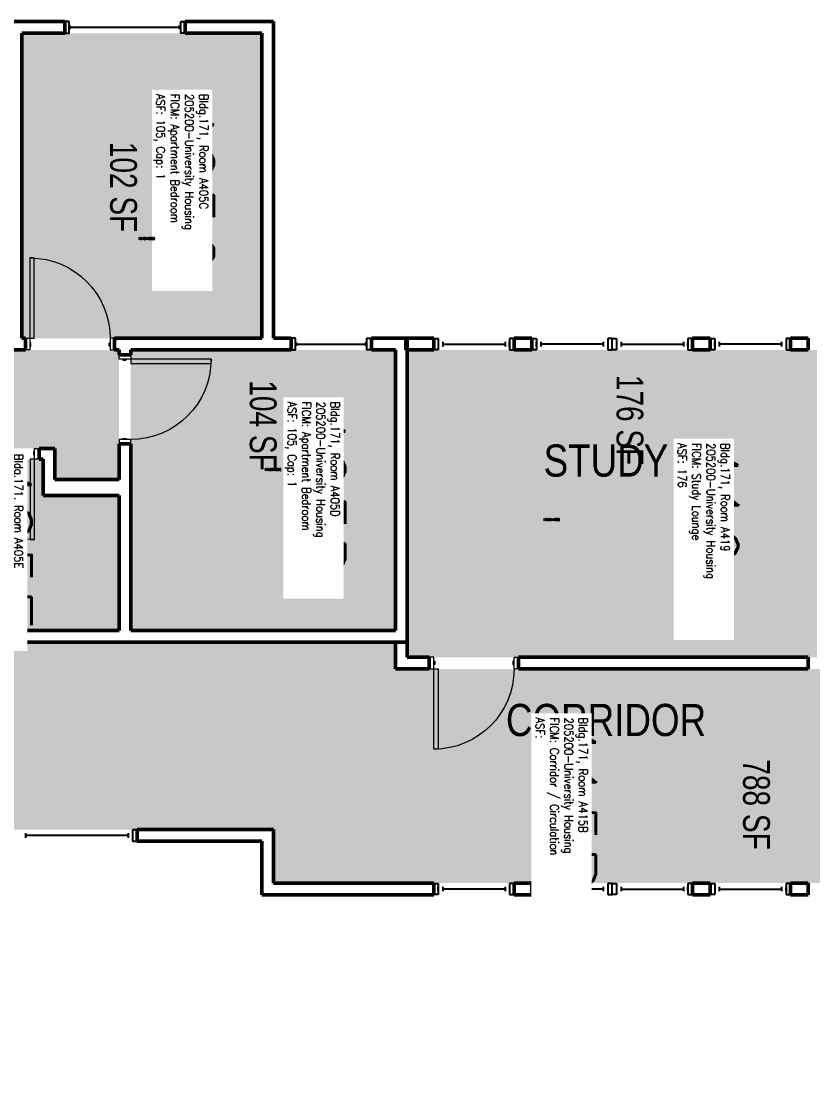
# Model space of a CAD drawing. Header units: inches. Extents: x 88 to 3257, y -489 to 2081.
# Drawn here: x 742.2 to 1096.9, y 965.5 to 1446.5 of the extents above; entities that cross this region are included whole.
import ezdxf
from ezdxf.enums import TextEntityAlignment as Align

# ---------------------------------------------------------------- set-up
doc = ezdxf.new("R2010")
doc.units = ezdxf.units.IN
doc.header["$LTSCALE"] = 48
doc.header["$MEASUREMENT"] = 0
for name, color, linetype in [('A-Area-Iden', 1, 'Continuous'), ('A-DOOR', 2, 'Continuous'), ('A-GLAZ', 1, 'Continuous'), ('A-IDEN-RNUM', 7, 'Continuous'), ('A-IDEN-SNUM', 4, 'Continuous'), ('A-IDEN-VNUM', 4, 'Continuous'), ('A-WALL', 5, 'Continuous'), ('AREA-TEXT', 3, 'Continuous'), ('Rooms-Category-Color', 7, 'Continuous'), ('Rooms-College-Color', 7, 'Continuous'), ('Rooms-Department-Color', 7, 'Continuous'), ('Rooms-Division-Color', 7, 'Continuous'), ('Rooms-Information', 7, 'Continuous')]:
    doc.layers.add(name, color=color, linetype=linetype)
doc.styles.add('AREA', font='arial.ttf', dxfattribs={"width": 0.75, "height": 12})
doc.styles.add('ROOMSNUMBER', font='txt.shx', dxfattribs={"height": 0.03})
doc.styles.add('ROOMVNUMBER', font='simplex.shx', dxfattribs={"width": 0.85})
doc.styles.get("Standard").update_dxf_attribs({"font": 'ARIALN.TTF'})

msp = doc.modelspace()

# ---------------------------------------------------------------- hatches: boundary and pattern name
at = {"layer": 'Rooms-Category-Color', "true_color": 0x728ef3}
for points in [[(742.38, 1441.24), (742.38, 1304.49), (850, 1304.49), (850, 1441.24)], [(375.5, 1303.62), (459.64, 1303.62), (459.64, 1198.49), (520.77, 1198.49), (520.77, 1207.44), (526.02, 1207.44), (526.02, 1198.49), (547.22, 1198.49), (547.22, 1247.87), (526.02, 1247.87), (526.02, 1241.44), (520.77, 1241.44), (520.77, 1255.12), (552.47, 1255.12), (552.47, 1241.24), (581.22, 1241.24), (581.22, 1255.12), (757.25, 1255.12), (757.25, 1241.24), (786, 1241.24), (786, 1299.24), (511, 1299.24), (511, 1420.24), (375.5, 1420.24)], [(791.25, 1299.24), (791.25, 1173.49), (910, 1173.49), (910, 1299.24)], [(915.25, 1299.24), (1098.95, 1299.24), (1098.95, 1161.5), (915.25, 1161.5)], [(672.86, 1250.24), (672.86, 1173.49), (786, 1173.49), (786, 1233.99), (752, 1233.99), (752, 1250.24)]]:
    msp.add_hatch(color=171, dxfattribs=at).paths.add_polyline_path(points)
at = {"layer": 'Rooms-Category-Color', "true_color": 0xadadad}
msp.add_hatch(color=253, dxfattribs=at).paths.add_polyline_path([(547.22, 1084.25), (609.5, 1084.25), (609.5, 965.5), (687.5, 965.5), (687.5, 1084.25), (855.25, 1084.25), (855.25, 1060.25), (1158.95, 1060.25), (1158.95, 1084.25), (1578.7, 1084.25), (1703.95, 1084.25), (1703.95, 1168.24), (1549.3, 1168.24), (1549.3, 1193.24), (1466.98, 1193.24), (1466.98, 1168.24), (1104.2, 1168.24), (1104.2, 1156.25), (910, 1156.25), (910, 1168.24), (547.22, 1168.24), (547.22, 1084.25)])
at = {"layer": 'Rooms-College-Color', "true_color": 0xadadad}
for points in [[(742.38, 1441.24), (742.38, 1304.49), (850, 1304.49), (850, 1441.24)], [(375.5, 1303.62), (459.64, 1303.62), (459.64, 1198.49), (520.77, 1198.49), (520.77, 1207.44), (526.02, 1207.44), (526.02, 1198.49), (547.22, 1198.49), (547.22, 1247.87), (526.02, 1247.87), (526.02, 1241.44), (520.77, 1241.44), (520.77, 1255.12), (552.47, 1255.12), (552.47, 1241.24), (581.22, 1241.24), (581.22, 1255.12), (757.25, 1255.12), (757.25, 1241.24), (786, 1241.24), (786, 1299.24), (511, 1299.24), (511, 1420.24), (375.5, 1420.24)], [(791.25, 1299.24), (791.25, 1173.49), (910, 1173.49), (910, 1299.24)], [(915.25, 1299.24), (1098.95, 1299.24), (1098.95, 1161.5), (915.25, 1161.5)], [(672.86, 1250.24), (672.86, 1173.49), (786, 1173.49), (786, 1233.99), (752, 1233.99), (752, 1250.24)], [(547.22, 1084.25), (609.5, 1084.25), (609.5, 965.5), (687.5, 965.5), (687.5, 1084.25), (855.25, 1084.25), (855.25, 1060.25), (1158.95, 1060.25), (1158.95, 1084.25), (1578.7, 1084.25), (1703.95, 1084.25), (1703.95, 1168.24), (1549.3, 1168.24), (1549.3, 1193.24), (1466.98, 1193.24), (1466.98, 1168.24), (1104.2, 1168.24), (1104.2, 1156.25), (910, 1156.25), (910, 1168.24), (547.22, 1168.24), (547.22, 1084.25)]]:
    msp.add_hatch(color=253, dxfattribs=at).paths.add_polyline_path(points)
at = {"layer": 'Rooms-Department-Color', "true_color": 0x604aed}
for points in [[(742.38, 1441.24), (742.38, 1304.49), (850, 1304.49), (850, 1441.24)], [(375.5, 1303.62), (459.64, 1303.62), (459.64, 1198.49), (520.77, 1198.49), (520.77, 1207.44), (526.02, 1207.44), (526.02, 1198.49), (547.22, 1198.49), (547.22, 1247.87), (526.02, 1247.87), (526.02, 1241.44), (520.77, 1241.44), (520.77, 1255.12), (552.47, 1255.12), (552.47, 1241.24), (581.22, 1241.24), (581.22, 1255.12), (757.25, 1255.12), (757.25, 1241.24), (786, 1241.24), (786, 1299.24), (511, 1299.24), (511, 1420.24), (375.5, 1420.24)], [(791.25, 1299.24), (791.25, 1173.49), (910, 1173.49), (910, 1299.24)], [(915.25, 1299.24), (1098.95, 1299.24), (1098.95, 1161.5), (915.25, 1161.5)], [(672.86, 1250.24), (672.86, 1173.49), (786, 1173.49), (786, 1233.99), (752, 1233.99), (752, 1250.24)]]:
    msp.add_hatch(color=173, dxfattribs=at).paths.add_polyline_path(points)
at = {"layer": 'Rooms-Department-Color', "true_color": 0xacacac}
msp.add_hatch(color=253, dxfattribs=at).paths.add_polyline_path([(547.22, 1084.25), (609.5, 1084.25), (609.5, 965.5), (687.5, 965.5), (687.5, 1084.25), (855.25, 1084.25), (855.25, 1060.25), (1158.95, 1060.25), (1158.95, 1084.25), (1578.7, 1084.25), (1703.95, 1084.25), (1703.95, 1168.24), (1549.3, 1168.24), (1549.3, 1193.24), (1466.98, 1193.24), (1466.98, 1168.24), (1104.2, 1168.24), (1104.2, 1156.25), (910, 1156.25), (910, 1168.24), (547.22, 1168.24), (547.22, 1084.25)])
at = {"layer": 'Rooms-Division-Color', "true_color": 0x604aed}
for points in [[(742.38, 1441.24), (742.38, 1304.49), (850, 1304.49), (850, 1441.24)], [(375.5, 1303.62), (459.64, 1303.62), (459.64, 1198.49), (520.77, 1198.49), (520.77, 1207.44), (526.02, 1207.44), (526.02, 1198.49), (547.22, 1198.49), (547.22, 1247.87), (526.02, 1247.87), (526.02, 1241.44), (520.77, 1241.44), (520.77, 1255.12), (552.47, 1255.12), (552.47, 1241.24), (581.22, 1241.24), (581.22, 1255.12), (757.25, 1255.12), (757.25, 1241.24), (786, 1241.24), (786, 1299.24), (511, 1299.24), (511, 1420.24), (375.5, 1420.24)], [(791.25, 1299.24), (791.25, 1173.49), (910, 1173.49), (910, 1299.24)], [(915.25, 1299.24), (1098.95, 1299.24), (1098.95, 1161.5), (915.25, 1161.5)], [(672.86, 1250.24), (672.86, 1173.49), (786, 1173.49), (786, 1233.99), (752, 1233.99), (752, 1250.24)]]:
    msp.add_hatch(color=173, dxfattribs=at).paths.add_polyline_path(points)
at = {"layer": 'Rooms-Division-Color', "true_color": 0xadadad}
msp.add_hatch(color=253, dxfattribs=at).paths.add_polyline_path([(547.22, 1084.25), (609.5, 1084.25), (609.5, 965.5), (687.5, 965.5), (687.5, 1084.25), (855.25, 1084.25), (855.25, 1060.25), (1158.95, 1060.25), (1158.95, 1084.25), (1578.7, 1084.25), (1703.95, 1084.25), (1703.95, 1168.24), (1549.3, 1168.24), (1549.3, 1193.24), (1466.98, 1193.24), (1466.98, 1168.24), (1104.2, 1168.24), (1104.2, 1156.25), (910, 1156.25), (910, 1168.24), (547.22, 1168.24), (547.22, 1084.25)])

# ---------------------------------------------------------------- linework, layer by layer
at = {"layer": 'A-DOOR', "linetype": 'Continuous', "lineweight": 18}
for p, q in [((927.1, 1161.5), (925.1, 1161.5)), ((925.1, 1161.5), (925.1, 1156.25)), ((927.1, 1161.5), (925.1, 1161.5)), ((925.1, 1161.5), (925.1, 1156.25)), ((927.1, 1156.25), (927.1, 1161.5)), ((927.1, 1156.25), (927.1, 1161.5)), ((927.1, 1159.75), (927.6, 1159.75)), ((927.1, 1158.25), (927.1, 1159.75)), ((927.1, 1159.75), (927.6, 1159.75)), ((927.1, 1158.25), (927.1, 1159.75)), ((927.6, 1159.75), (927.6, 1158.25)), ((927.6, 1159.75), (927.6, 1158.25)), ((963.1, 1159.75), (962.6, 1159.75)), ((962.6, 1159.75), (962.6, 1158.25)), ((963.1, 1159.75), (962.6, 1159.75)), ((962.6, 1159.75), (962.6, 1158.25)), ((963.1, 1161.5), (965.1, 1161.5)), ((963.1, 1156.25), (963.1, 1161.5)), ((963.1, 1161.5), (965.1, 1161.5)), ((963.1, 1156.25), (963.1, 1161.5)), ((963.1, 1158.25), (963.1, 1159.75)), ((963.1, 1158.25), (963.1, 1159.75)), ((965.1, 1161.5), (965.1, 1156.25)), ((965.1, 1161.5), (965.1, 1156.25)), ((925.1, 1156.25), (927.1, 1156.25)), ((925.1, 1156.25), (927.1, 1156.25)), ((927.6, 1158.25), (927.1, 1158.25)), ((927.6, 1158.25), (927.1, 1158.25)), ((927.1, 1156.25), (929.1, 1156.25)), ((927.1, 1120.25), (927.1, 1156.25)), ((927.1, 1156.25), (929.1, 1156.25)), ((927.1, 1120.25), (927.1, 1156.25)), ((929.1, 1156.25), (929.1, 1120.25)), ((929.1, 1156.25), (929.1, 1120.25)), ((962.6, 1158.25), (963.1, 1158.25)), ((962.6, 1158.25), (963.1, 1158.25)), ((965.1, 1156.25), (963.1, 1156.25)), ((965.1, 1156.25), (963.1, 1156.25)), ((929.1, 1120.25), (927.1, 1120.25)), ((929.1, 1120.25), (927.1, 1120.25))]:
    msp.add_line(p, q, dxfattribs=at)
for points in [[(746, 1304.49), (748, 1304.49), (748, 1340.49), (746, 1340.49)], [(746, 1304.49), (748, 1304.49), (748, 1340.49), (746, 1340.49)], [(746, 1299.24), (744, 1299.24), (744, 1304.49), (746, 1304.49)], [(746, 1299.24), (744, 1299.24), (744, 1304.49), (746, 1304.49)], [(782, 1299.24), (784, 1299.24), (784, 1304.49), (782, 1304.49)], [(782, 1299.24), (784, 1299.24), (784, 1304.49), (782, 1304.49)], [(746, 1300.99), (746.5, 1300.99), (746.5, 1302.49), (746, 1302.49)], [(746, 1300.99), (746.5, 1300.99), (746.5, 1302.49), (746, 1302.49)], [(782, 1300.99), (781.5, 1300.99), (781.5, 1302.49), (782, 1302.49)], [(782, 1300.99), (781.5, 1300.99), (781.5, 1302.49), (782, 1302.49)], [(786, 1295.12), (786, 1297.12), (791.25, 1297.12), (791.25, 1295.12)], [(786, 1295.12), (786, 1297.12), (791.25, 1297.12), (791.25, 1295.12)], [(787.75, 1295.12), (787.75, 1294.62), (789.25, 1294.62), (789.25, 1295.12)], [(787.75, 1295.12), (787.75, 1294.62), (789.25, 1294.62), (789.25, 1295.12)], [(791.25, 1295.12), (791.25, 1293.12), (827.25, 1293.12), (827.25, 1295.12)], [(791.25, 1295.12), (791.25, 1293.12), (827.25, 1293.12), (827.25, 1295.12)], [(786, 1259.12), (786, 1257.12), (791.25, 1257.12), (791.25, 1259.12)], [(786, 1259.12), (786, 1257.12), (791.25, 1257.12), (791.25, 1259.12)], [(787.75, 1259.12), (787.75, 1259.62), (789.25, 1259.62), (789.25, 1259.12)], [(787.75, 1259.12), (787.75, 1259.62), (789.25, 1259.62), (789.25, 1259.12)], [(748.11, 1253.74), (747.61, 1253.74), (747.61, 1252.24), (748.11, 1252.24)], [(748.11, 1253.74), (747.61, 1253.74), (747.61, 1252.24), (748.11, 1252.24)], [(748.11, 1255.12), (750.11, 1255.12), (750.11, 1250.24), (748.11, 1250.24)], [(748.11, 1255.12), (750.11, 1255.12), (750.11, 1250.24), (748.11, 1250.24)], [(748.11, 1250.24), (746.11, 1250.24), (746.11, 1214.24), (748.11, 1214.24)], [(748.11, 1250.24), (746.11, 1250.24), (746.11, 1214.24), (748.11, 1214.24)]]:
    msp.add_lwpolyline(points, close=True, dxfattribs=at)
at = {"layer": 'A-DOOR', "linetype": 'Continuous', "lineweight": 18, "extrusion": (0, 0, -1)}
for centre, start, end in [((-746, 1304.49), 90, 180), ((-746, 1304.49), 90, 180), ((-791.25, 1295.12), 180, 270), ((-791.25, 1295.12), 180, 270), ((-748.11, 1250.24), 270, 0), ((-748.11, 1250.24), 270, 0), ((-927.1, 1156.25), 180, 270), ((-927.1, 1156.25), 180, 270)]:
    msp.add_arc(centre, 36, start, end, dxfattribs=at)
at = {"layer": 'A-GLAZ', "linetype": 'Continuous', "lineweight": 25}
for p, q in [((764.15, 1443.12), (764.15, 1444.62)), ((764.15, 1443.12), (764.15, 1444.62)), ((764.15, 1443.87), (813.15, 1443.87)), ((764.15, 1443.87), (813.15, 1443.87)), ((813.15, 1443.12), (813.15, 1444.62)), ((813.15, 1443.12), (813.15, 1444.62)), ((927.1, 1299.37), (927.1, 1304.37)), ((927.1, 1304.37), (929.1, 1304.37)), ((927.1, 1299.37), (927.1, 1304.37)), ((927.1, 1304.37), (929.1, 1304.37)), ((929.1, 1304.37), (929.1, 1299.37)), ((929.1, 1304.37), (929.1, 1299.37)), ((963.1, 1304.37), (961.1, 1304.37)), ((961.1, 1304.37), (961.1, 1299.37)), ((963.1, 1304.37), (961.1, 1304.37)), ((961.1, 1304.37), (961.1, 1299.37)), ((963.1, 1299.37), (963.1, 1304.37)), ((963.1, 1299.37), (963.1, 1304.37)), ((971.1, 1299.37), (971.1, 1304.37)), ((971.1, 1304.37), (973.1, 1304.37)), ((971.1, 1299.37), (971.1, 1304.37)), ((971.1, 1304.37), (973.1, 1304.37)), ((973.1, 1304.37), (973.1, 1299.37)), ((973.1, 1304.37), (973.1, 1299.37)), ((1007.1, 1304.37), (1005.1, 1304.37)), ((1005.1, 1304.37), (1005.1, 1299.37)), ((1007.1, 1304.37), (1005.1, 1304.37)), ((1005.1, 1304.37), (1005.1, 1299.37)), ((1007.1, 1299.37), (1007.1, 1304.37)), ((1007.1, 1299.37), (1007.1, 1304.37)), ((1007.1, 1304.37), (1009.1, 1304.37)), ((1007.1, 1299.37), (1007.1, 1304.37)), ((1007.1, 1299.37), (1007.1, 1304.37)), ((1007.1, 1304.37), (1009.1, 1304.37)), ((1009.1, 1304.37), (1009.1, 1299.37)), ((1009.1, 1304.37), (1009.1, 1299.37)), ((1043.1, 1304.37), (1041.1, 1304.37)), ((1041.1, 1304.37), (1041.1, 1299.37)), ((1043.1, 1304.37), (1041.1, 1304.37)), ((1041.1, 1304.37), (1041.1, 1299.37)), ((1043.1, 1299.37), (1043.1, 1304.37)), ((1043.1, 1299.37), (1043.1, 1304.37)), ((1051.1, 1299.37), (1051.1, 1304.37)), ((1051.1, 1304.37), (1053.1, 1304.37)), ((1051.1, 1299.37), (1051.1, 1304.37)), ((1051.1, 1304.37), (1053.1, 1304.37)), ((1053.1, 1304.37), (1053.1, 1299.37)), ((1053.1, 1304.37), (1053.1, 1299.37)), ((1087.1, 1304.37), (1085.1, 1304.37)), ((1085.1, 1304.37), (1085.1, 1299.37)), ((1087.1, 1304.37), (1085.1, 1304.37)), ((1085.1, 1304.37), (1085.1, 1299.37)), ((1087.1, 1299.37), (1087.1, 1304.37)), ((1087.1, 1299.37), (1087.1, 1304.37)), ((865.62, 1301.12), (865.62, 1302.62)), ((865.62, 1301.12), (865.62, 1302.62)), ((865.62, 1301.87), (896.62, 1301.87)), ((865.62, 1301.87), (896.62, 1301.87)), ((896.62, 1301.12), (896.62, 1302.62)), ((896.62, 1301.12), (896.62, 1302.62)), ((929.1, 1299.37), (927.1, 1299.37)), ((929.1, 1299.37), (927.1, 1299.37)), ((929.1, 1302.87), (929.1, 1300.87)), ((929.1, 1302.87), (929.1, 1300.87)), ((931.1, 1302.87), (931.1, 1300.87)), ((931.1, 1302.87), (931.1, 1300.87)), ((931.1, 1301.87), (959.1, 1301.87)), ((931.1, 1301.87), (959.1, 1301.87)), ((959.1, 1302.87), (959.1, 1300.87)), ((959.1, 1302.87), (959.1, 1300.87)), ((961.1, 1300.87), (961.1, 1302.87)), ((961.1, 1300.87), (961.1, 1302.87)), ((961.1, 1299.37), (963.1, 1299.37)), ((961.1, 1299.37), (963.1, 1299.37)), ((973.1, 1299.37), (971.1, 1299.37)), ((973.1, 1299.37), (971.1, 1299.37)), ((973.1, 1300.87), (973.1, 1302.87)), ((973.1, 1300.87), (973.1, 1302.87)), ((975.1, 1302.87), (975.1, 1300.87)), ((975.1, 1302.87), (975.1, 1300.87)), ((1003.1, 1301.87), (975.1, 1301.87)), ((1003.1, 1301.87), (975.1, 1301.87)), ((1003.1, 1302.87), (1003.1, 1300.87)), ((1003.1, 1302.87), (1003.1, 1300.87)), ((1005.1, 1302.87), (1005.1, 1300.87)), ((1005.1, 1302.87), (1005.1, 1300.87)), ((1005.1, 1299.37), (1007.1, 1299.37)), ((1005.1, 1299.37), (1007.1, 1299.37)), ((1009.1, 1299.37), (1007.1, 1299.37)), ((1009.1, 1299.37), (1007.1, 1299.37)), ((1009.1, 1302.87), (1009.1, 1300.87)), ((1009.1, 1302.87), (1009.1, 1300.87)), ((1011.1, 1302.87), (1011.1, 1300.87)), ((1011.1, 1302.87), (1011.1, 1300.87)), ((1011.1, 1301.87), (1039.1, 1301.87)), ((1011.1, 1301.87), (1039.1, 1301.87)), ((1039.1, 1302.87), (1039.1, 1300.87)), ((1039.1, 1302.87), (1039.1, 1300.87)), ((1041.1, 1300.87), (1041.1, 1302.87)), ((1041.1, 1300.87), (1041.1, 1302.87)), ((1041.1, 1299.37), (1043.1, 1299.37)), ((1041.1, 1299.37), (1043.1, 1299.37)), ((1053.1, 1299.37), (1051.1, 1299.37)), ((1053.1, 1299.37), (1051.1, 1299.37)), ((1053.1, 1300.87), (1053.1, 1302.87)), ((1053.1, 1300.87), (1053.1, 1302.87)), ((1055.1, 1302.87), (1055.1, 1300.87)), ((1055.1, 1302.87), (1055.1, 1300.87)), ((1083.1, 1301.87), (1055.1, 1301.87)), ((1083.1, 1301.87), (1055.1, 1301.87)), ((1083.1, 1302.87), (1083.1, 1300.87)), ((1083.1, 1302.87), (1083.1, 1300.87)), ((1085.1, 1302.87), (1085.1, 1300.87)), ((1085.1, 1302.87), (1085.1, 1300.87)), ((1085.1, 1299.37), (1087.1, 1299.37)), ((1085.1, 1299.37), (1087.1, 1299.37)), ((744.1, 1082.63), (744.1, 1080.63)), ((744.1, 1082.63), (744.1, 1080.63)), ((790.1, 1082.63), (790.1, 1080.63)), ((790.1, 1082.63), (790.1, 1080.63)), ((794.1, 1084.13), (792.1, 1084.13)), ((792.1, 1084.13), (792.1, 1079.13)), ((794.1, 1084.13), (792.1, 1084.13)), ((792.1, 1084.13), (792.1, 1079.13)), ((792.1, 1082.63), (792.1, 1080.63)), ((792.1, 1082.63), (792.1, 1080.63)), ((794.1, 1079.13), (794.1, 1084.13)), ((794.1, 1079.13), (794.1, 1084.13)), ((790.1, 1081.63), (744.1, 1081.63)), ((790.1, 1081.63), (744.1, 1081.63)), ((792.1, 1079.13), (794.1, 1079.13)), ((792.1, 1079.13), (794.1, 1079.13)), ((927.1, 1055.13), (927.1, 1060.13)), ((927.1, 1060.13), (929.1, 1060.13)), ((927.1, 1055.13), (927.1, 1060.13)), ((927.1, 1060.13), (929.1, 1060.13)), ((929.1, 1060.13), (929.1, 1055.13)), ((929.1, 1060.13), (929.1, 1055.13)), ((929.1, 1056.63), (929.1, 1058.63)), ((929.1, 1056.63), (929.1, 1058.63)), ((931.1, 1058.63), (931.1, 1056.63)), ((931.1, 1058.63), (931.1, 1056.63)), ((959.1, 1058.63), (959.1, 1056.63)), ((959.1, 1058.63), (959.1, 1056.63)), ((963.1, 1060.13), (961.1, 1060.13)), ((961.1, 1060.13), (961.1, 1055.13)), ((963.1, 1060.13), (961.1, 1060.13)), ((961.1, 1060.13), (961.1, 1055.13)), ((961.1, 1058.63), (961.1, 1056.63)), ((961.1, 1058.63), (961.1, 1056.63)), ((963.1, 1055.13), (963.1, 1060.13)), ((963.1, 1055.13), (963.1, 1060.13)), ((971.1, 1055.13), (971.1, 1060.13)), ((971.1, 1060.13), (973.1, 1060.13)), ((971.1, 1055.13), (971.1, 1060.13)), ((971.1, 1060.13), (973.1, 1060.13)), ((973.1, 1060.13), (973.1, 1055.13)), ((973.1, 1060.13), (973.1, 1055.13)), ((973.1, 1056.63), (973.1, 1058.63)), ((973.1, 1056.63), (973.1, 1058.63)), ((975.1, 1058.63), (975.1, 1056.63)), ((975.1, 1058.63), (975.1, 1056.63)), ((1003.1, 1058.63), (1003.1, 1056.63)), ((1003.1, 1058.63), (1003.1, 1056.63)), ((1007.1, 1060.13), (1005.1, 1060.13)), ((1005.1, 1060.13), (1005.1, 1055.13)), ((1007.1, 1060.13), (1005.1, 1060.13)), ((1005.1, 1060.13), (1005.1, 1055.13)), ((1005.1, 1058.63), (1005.1, 1056.63)), ((1005.1, 1058.63), (1005.1, 1056.63)), ((1007.1, 1055.13), (1007.1, 1060.13)), ((1007.1, 1055.13), (1007.1, 1060.13)), ((1007.1, 1060.13), (1009.1, 1060.13)), ((1007.1, 1055.13), (1007.1, 1060.13)), ((1007.1, 1055.13), (1007.1, 1060.13)), ((1007.1, 1060.13), (1009.1, 1060.13)), ((1009.1, 1060.13), (1009.1, 1055.13)), ((1009.1, 1060.13), (1009.1, 1055.13)), ((1009.1, 1058.63), (1009.1, 1056.63)), ((1009.1, 1058.63), (1009.1, 1056.63)), ((1011.1, 1058.63), (1011.1, 1056.63)), ((1011.1, 1058.63), (1011.1, 1056.63)), ((1039.1, 1058.63), (1039.1, 1056.63)), ((1039.1, 1058.63), (1039.1, 1056.63)), ((1043.1, 1060.13), (1041.1, 1060.13)), ((1041.1, 1060.13), (1041.1, 1055.13)), ((1043.1, 1060.13), (1041.1, 1060.13)), ((1041.1, 1060.13), (1041.1, 1055.13)), ((1041.1, 1056.63), (1041.1, 1058.63)), ((1041.1, 1056.63), (1041.1, 1058.63)), ((1043.1, 1055.13), (1043.1, 1060.13)), ((1043.1, 1055.13), (1043.1, 1060.13)), ((1051.1, 1055.13), (1051.1, 1060.13)), ((1051.1, 1060.13), (1053.1, 1060.13)), ((1051.1, 1055.13), (1051.1, 1060.13)), ((1051.1, 1060.13), (1053.1, 1060.13)), ((1053.1, 1060.13), (1053.1, 1055.13)), ((1053.1, 1060.13), (1053.1, 1055.13)), ((1053.1, 1058.63), (1053.1, 1056.63)), ((1053.1, 1058.63), (1053.1, 1056.63)), ((1055.1, 1058.63), (1055.1, 1056.63)), ((1055.1, 1058.63), (1055.1, 1056.63)), ((1083.1, 1058.63), (1083.1, 1056.63)), ((1083.1, 1058.63), (1083.1, 1056.63)), ((1087.1, 1060.13), (1085.1, 1060.13)), ((1085.1, 1060.13), (1085.1, 1055.13)), ((1087.1, 1060.13), (1085.1, 1060.13)), ((1085.1, 1060.13), (1085.1, 1055.13)), ((1085.1, 1056.63), (1085.1, 1058.63)), ((1085.1, 1056.63), (1085.1, 1058.63)), ((1087.1, 1055.13), (1087.1, 1060.13)), ((1087.1, 1055.13), (1087.1, 1060.13)), ((929.1, 1055.13), (927.1, 1055.13)), ((929.1, 1055.13), (927.1, 1055.13)), ((959.1, 1057.63), (931.1, 1057.63)), ((959.1, 1057.63), (931.1, 1057.63)), ((961.1, 1055.13), (963.1, 1055.13)), ((961.1, 1055.13), (963.1, 1055.13)), ((973.1, 1055.13), (971.1, 1055.13)), ((973.1, 1055.13), (971.1, 1055.13)), ((1003.1, 1057.63), (975.1, 1057.63)), ((1003.1, 1057.63), (975.1, 1057.63)), ((1005.1, 1055.13), (1007.1, 1055.13)), ((1005.1, 1055.13), (1007.1, 1055.13)), ((1009.1, 1055.13), (1007.1, 1055.13)), ((1009.1, 1055.13), (1007.1, 1055.13)), ((1011.1, 1057.63), (1039.1, 1057.63)), ((1011.1, 1057.63), (1039.1, 1057.63)), ((1041.1, 1055.13), (1043.1, 1055.13)), ((1041.1, 1055.13), (1043.1, 1055.13)), ((1053.1, 1055.13), (1051.1, 1055.13)), ((1053.1, 1055.13), (1051.1, 1055.13)), ((1055.1, 1057.63), (1083.1, 1057.63)), ((1055.1, 1057.63), (1083.1, 1057.63)), ((1085.1, 1055.13), (1087.1, 1055.13)), ((1085.1, 1055.13), (1087.1, 1055.13))]:
    msp.add_line(p, q, dxfattribs=at)
for points in [[(763.65, 1446.49), (761.65, 1446.49), (761.65, 1441.24), (763.65, 1441.24)], [(763.65, 1446.49), (761.65, 1446.49), (761.65, 1441.24), (763.65, 1441.24)], [(813.65, 1446.49), (815.65, 1446.49), (815.65, 1441.24), (813.65, 1441.24)], [(813.65, 1446.49), (815.65, 1446.49), (815.65, 1441.24), (813.65, 1441.24)], [(865.12, 1304.49), (863.12, 1304.49), (863.12, 1299.24), (865.12, 1299.24)], [(865.12, 1304.49), (863.12, 1304.49), (863.12, 1299.24), (865.12, 1299.24)], [(897.12, 1304.49), (899.12, 1304.49), (899.12, 1299.24), (897.12, 1299.24)], [(897.12, 1304.49), (899.12, 1304.49), (899.12, 1299.24), (897.12, 1299.24)]]:
    msp.add_lwpolyline(points, close=True, dxfattribs=at)
at = {"layer": 'A-WALL', "linetype": 'Continuous', "lineweight": 50}
for p, q in [((710.13, 1446.49), (761.65, 1446.49)), ((710.13, 1446.49), (761.65, 1446.49)), ((761.65, 1446.49), (761.65, 1441.24)), ((761.65, 1446.49), (761.65, 1441.24)), ((815.65, 1446.49), (855.25, 1446.49)), ((815.65, 1441.24), (815.65, 1446.49)), ((815.65, 1446.49), (855.25, 1446.49)), ((815.65, 1441.24), (815.65, 1446.49)), ((855.25, 1446.49), (855.25, 1304.49)), ((855.25, 1446.49), (855.25, 1304.49)), ((742.38, 1441.24), (742.38, 1304.49)), ((761.65, 1441.24), (742.38, 1441.24)), ((742.38, 1441.24), (742.38, 1304.49)), ((761.65, 1441.24), (742.38, 1441.24)), ((850, 1441.24), (815.65, 1441.24)), ((850, 1441.24), (815.65, 1441.24)), ((850, 1304.49), (850, 1441.24)), ((850, 1304.49), (850, 1441.24)), ((742.38, 1304.49), (744, 1304.49)), ((742.38, 1304.49), (744, 1304.49)), ((744, 1304.49), (744, 1299.24)), ((744, 1304.49), (744, 1299.24)), ((784, 1304.49), (850, 1304.49)), ((784, 1299.24), (784, 1304.49)), ((784, 1304.49), (850, 1304.49)), ((784, 1299.24), (784, 1304.49)), ((855.25, 1304.49), (863.12, 1304.49)), ((855.25, 1304.49), (863.12, 1304.49)), ((863.12, 1304.49), (863.12, 1299.24)), ((863.12, 1304.49), (863.12, 1299.24)), ((899.12, 1304.49), (915.25, 1304.49)), ((899.12, 1299.24), (899.12, 1304.49)), ((899.12, 1304.49), (915.25, 1304.49)), ((899.12, 1299.24), (899.12, 1304.49)), ((927.1, 1304.49), (914.63, 1304.49)), ((914.63, 1304.49), (914.63, 1299.24)), ((927.1, 1304.49), (914.63, 1304.49)), ((914.63, 1304.49), (914.63, 1299.24)), ((915.25, 1304.49), (915.25, 1168.24)), ((915.25, 1304.49), (915.25, 1168.24)), ((927.1, 1299.24), (927.1, 1304.49)), ((927.1, 1299.24), (927.1, 1304.49)), ((971.1, 1304.49), (963.1, 1304.49)), ((963.1, 1304.49), (963.1, 1299.24)), ((971.1, 1304.49), (963.1, 1304.49)), ((963.1, 1304.49), (963.1, 1299.24)), ((971.1, 1299.24), (971.1, 1304.49)), ((971.1, 1299.24), (971.1, 1304.49)), ((1051.1, 1304.49), (1043.1, 1304.49)), ((1043.1, 1304.49), (1043.1, 1299.24)), ((1051.1, 1304.49), (1043.1, 1304.49)), ((1043.1, 1304.49), (1043.1, 1299.24)), ((1051.1, 1299.24), (1051.1, 1304.49)), ((1051.1, 1299.24), (1051.1, 1304.49)), ((1094.95, 1304.49), (1087.1, 1304.49)), ((1087.1, 1304.49), (1087.1, 1299.24)), ((1094.95, 1304.49), (1087.1, 1304.49)), ((1087.1, 1304.49), (1087.1, 1299.24)), ((1094.95, 1299.24), (1094.95, 1304.49)), ((1094.95, 1299.24), (1094.95, 1304.49)), ((744, 1299.24), (671.13, 1299.24)), ((744, 1299.24), (671.13, 1299.24)), ((786, 1299.24), (784, 1299.24)), ((786, 1299.24), (784, 1299.24)), ((786, 1297.12), (786, 1299.24)), ((786, 1297.12), (786, 1299.24)), ((854.63, 1299.24), (791.25, 1299.24)), ((791.25, 1299.24), (791.25, 1297.12)), ((854.63, 1299.24), (791.25, 1299.24)), ((791.25, 1299.24), (791.25, 1297.12)), ((863.12, 1299.24), (854.63, 1299.24)), ((863.12, 1299.24), (854.63, 1299.24)), ((910, 1299.24), (899.12, 1299.24)), ((910, 1299.24), (899.12, 1299.24)), ((910, 1173.49), (910, 1299.24)), ((910, 1173.49), (910, 1299.24)), ((914.63, 1299.24), (927.1, 1299.24)), ((914.63, 1299.24), (927.1, 1299.24)), ((963.1, 1299.24), (971.1, 1299.24)), ((963.1, 1299.24), (971.1, 1299.24)), ((1043.1, 1299.24), (1051.1, 1299.24)), ((1043.1, 1299.24), (1051.1, 1299.24)), ((1087.1, 1299.24), (1094.95, 1299.24)), ((1087.1, 1299.24), (1094.95, 1299.24)), ((791.25, 1297.12), (786, 1297.12)), ((791.25, 1297.12), (786, 1297.12)), ((786, 1254.49), (786, 1257.12)), ((786, 1257.12), (791.25, 1257.12)), ((786, 1254.49), (786, 1257.12)), ((786, 1257.12), (791.25, 1257.12)), ((791.25, 1257.12), (791.25, 1254.49)), ((791.25, 1257.12), (791.25, 1254.49)), ((750.11, 1255.12), (757.25, 1255.12)), ((750.11, 1250.24), (750.11, 1255.12)), ((750.11, 1255.12), (757.25, 1255.12)), ((750.11, 1250.24), (750.11, 1255.12)), ((757.25, 1255.12), (757.25, 1241.24)), ((757.25, 1255.12), (757.25, 1241.24)), ((786, 1241.24), (786, 1254.49)), ((786, 1241.24), (786, 1254.49)), ((791.25, 1254.49), (791.25, 1173.49)), ((791.25, 1254.49), (791.25, 1173.49)), ((752, 1250.24), (750.11, 1250.24)), ((752, 1250.24), (750.11, 1250.24)), ((752, 1233.99), (752, 1250.24)), ((752, 1233.99), (752, 1250.24)), ((757.25, 1241.24), (786, 1241.24)), ((757.25, 1241.24), (786, 1241.24)), ((786, 1233.99), (752, 1233.99)), ((786, 1233.99), (752, 1233.99)), ((786, 1173.49), (786, 1233.99)), ((786, 1173.49), (786, 1233.99)), ((672.86, 1173.49), (786, 1173.49)), ((672.86, 1173.49), (786, 1173.49)), ((791.25, 1173.49), (910, 1173.49)), ((791.25, 1173.49), (910, 1173.49)), ((786.63, 1168.24), (547.22, 1168.24)), ((786.63, 1168.24), (547.22, 1168.24)), ((915.25, 1168.24), (786.63, 1168.24)), ((915.25, 1168.24), (786.63, 1168.24)), ((915.25, 1168.24), (910, 1168.24)), ((910, 1168.24), (910, 1156.25)), ((915.25, 1168.24), (910, 1168.24)), ((910, 1168.24), (910, 1156.25)), ((915.25, 1161.5), (915.25, 1168.24)), ((915.25, 1161.5), (915.25, 1168.24)), ((925.1, 1161.5), (915.25, 1161.5)), ((925.1, 1161.5), (915.25, 1161.5)), ((925.1, 1156.25), (925.1, 1161.5)), ((925.1, 1156.25), (925.1, 1161.5)), ((1094.95, 1161.5), (965.1, 1161.5)), ((965.1, 1161.5), (965.1, 1156.25)), ((1094.95, 1161.5), (965.1, 1161.5)), ((965.1, 1161.5), (965.1, 1156.25)), ((1094.95, 1156.25), (1094.95, 1161.5)), ((1094.95, 1156.25), (1094.95, 1161.5)), ((910, 1156.25), (925.1, 1156.25)), ((910, 1156.25), (925.1, 1156.25)), ((965.1, 1156.25), (1094.95, 1156.25)), ((965.1, 1156.25), (1094.95, 1156.25)), ((855.25, 1084.25), (794.1, 1084.25)), ((794.1, 1084.25), (794.1, 1079)), ((855.25, 1084.25), (794.1, 1084.25)), ((794.1, 1084.25), (794.1, 1079)), ((855.25, 1060.25), (855.25, 1084.25)), ((855.25, 1060.25), (855.25, 1084.25)), ((794.1, 1079), (850, 1079)), ((794.1, 1079), (850, 1079)), ((850, 1079), (850, 1055)), ((850, 1079), (850, 1055)), ((927.1, 1060.25), (855.25, 1060.25)), ((927.1, 1060.25), (855.25, 1060.25)), ((927.1, 1055), (927.1, 1060.25)), ((927.1, 1055), (927.1, 1060.25)), ((971.1, 1060.25), (963.1, 1060.25)), ((963.1, 1060.25), (963.1, 1055)), ((971.1, 1060.25), (963.1, 1060.25)), ((963.1, 1060.25), (963.1, 1055)), ((971.1, 1055), (971.1, 1060.25)), ((971.1, 1055), (971.1, 1060.25)), ((1051.1, 1060.25), (1043.1, 1060.25)), ((1043.1, 1060.25), (1043.1, 1055)), ((1051.1, 1060.25), (1043.1, 1060.25)), ((1043.1, 1060.25), (1043.1, 1055)), ((1051.1, 1055), (1051.1, 1060.25)), ((1051.1, 1055), (1051.1, 1060.25)), ((1094.95, 1060.25), (1087.1, 1060.25)), ((1087.1, 1060.25), (1087.1, 1055)), ((1094.95, 1060.25), (1087.1, 1060.25)), ((1087.1, 1060.25), (1087.1, 1055)), ((1094.95, 1055), (1094.95, 1060.25)), ((1094.95, 1055), (1094.95, 1060.25)), ((850, 1055), (927.1, 1055)), ((850, 1055), (927.1, 1055)), ((963.1, 1055), (971.1, 1055)), ((963.1, 1055), (971.1, 1055)), ((1043.1, 1055), (1051.1, 1055)), ((1043.1, 1055), (1051.1, 1055)), ((1087.1, 1055), (1094.95, 1055)), ((1087.1, 1055), (1094.95, 1055))]:
    msp.add_line(p, q, dxfattribs=at)

# ---------------------------------------------------------------- texts
at = {"layer": 'A-Area-Iden', "linetype": 'ByBlock'}
for s, p in [('STUDY', (1004.3, 1242.48)), ('CORRIDOR', (1004.35, 1126.19))]:
    msp.add_text(s, height=14.4, dxfattribs=at).set_placement(p, align=Align.CENTER)
at = {"layer": 'A-IDEN-RNUM', "style": 'ROOMSNUMBER', "width": 0.85}
for s, p in [('0405-C0', (798.26, 1348.66)), ('0405-D0', (854.87, 1245.12)), ('0419-00', (979.86, 1222.7))]:
    msp.add_text(s, height=1, dxfattribs=at).set_placement(p, align=Align.CENTER)
at = {"layer": 'A-IDEN-SNUM', "style": 'ROOMSNUMBER', "width": 0.85}
for s, p in [('1710A405C0', (798.26, 1348.66)), ('1710A405D0', (854.87, 1245.12)), ('1710A41900', (979.86, 1222.7))]:
    msp.add_text(s, height=1, dxfattribs=at).set_placement(p, align=Align.CENTER)
at = {"layer": 'A-IDEN-VNUM', "style": 'ROOMVNUMBER', "width": 0.85}
for s, p in [('405C', (814.95, 1372.99)), ('405D', (873.86, 1235.6)), ('419', (1050.1, 1230.73)), ('405E', (733.26, 1212.72)), ('415B', (986.35, 1096.19))]:
    msp.add_text(s, height=27, rotation=270, dxfattribs=at).set_placement(p, align=Align.MIDDLE_CENTER)
at = {"layer": 'AREA-TEXT', "style": 'AREA', "width": 0.75}
for s, p in [('102 SF', (788.01, 1372.28)), ('104 SF', (850.63, 1265.38)), ('176 SF', (1015.07, 1267.84)), ('788 SF', (1071.81, 1095.5))]:
    msp.add_text(s, height=12, rotation=270, dxfattribs=at).set_placement(p, align=Align.MIDDLE_CENTER)

# ---------------------------------------------------------------- next in the draw order: texts
at = {"layer": 'Rooms-Information', "char_height": 3.8571, "width": 86.4, "attachment_point": 7, "rotation": 270, "style": 'ROOMVNUMBER', "bg_fill": 3, "box_fill_scale": 1.5, "bg_fill_color": 256, "bg_fill_true_color": 13158600, "bg_fill_transparency": 0}
for s, insert in [('Bldg.171, Room A405C^M^J205200-University Housing^M^JFICM: Apartment Bedroom^M^JASF: 105, Cap: 1', (801.45, 1413.97)), ('Bldg.171, Room A405D^M^J205200-University Housing^M^JFICM: Apartment Bedroom^M^JASF: 105, Cap: 1', (860.36, 1276.04)), ('Bldg.171, Room A419^M^J205200-University Housing^M^JFICM: Study Lounge^M^JASF: 176', (1036.6, 1257.5)), ('Bldg.171, Room A405E^M^J205200-University Housing^M^JFICM: Apartment Bathroom^M^JASF: ', (719.76, 1252.61)), ('Bldg.171, Room A415B^M^J205200-University Housing^M^JFICM: Corridor / Circulation^M^JASF: ', (972.85, 1134.44))]:
    msp.add_mtext(s, dxfattribs=dict(at, insert=insert))

doc.saveas('drawing.dxf')
